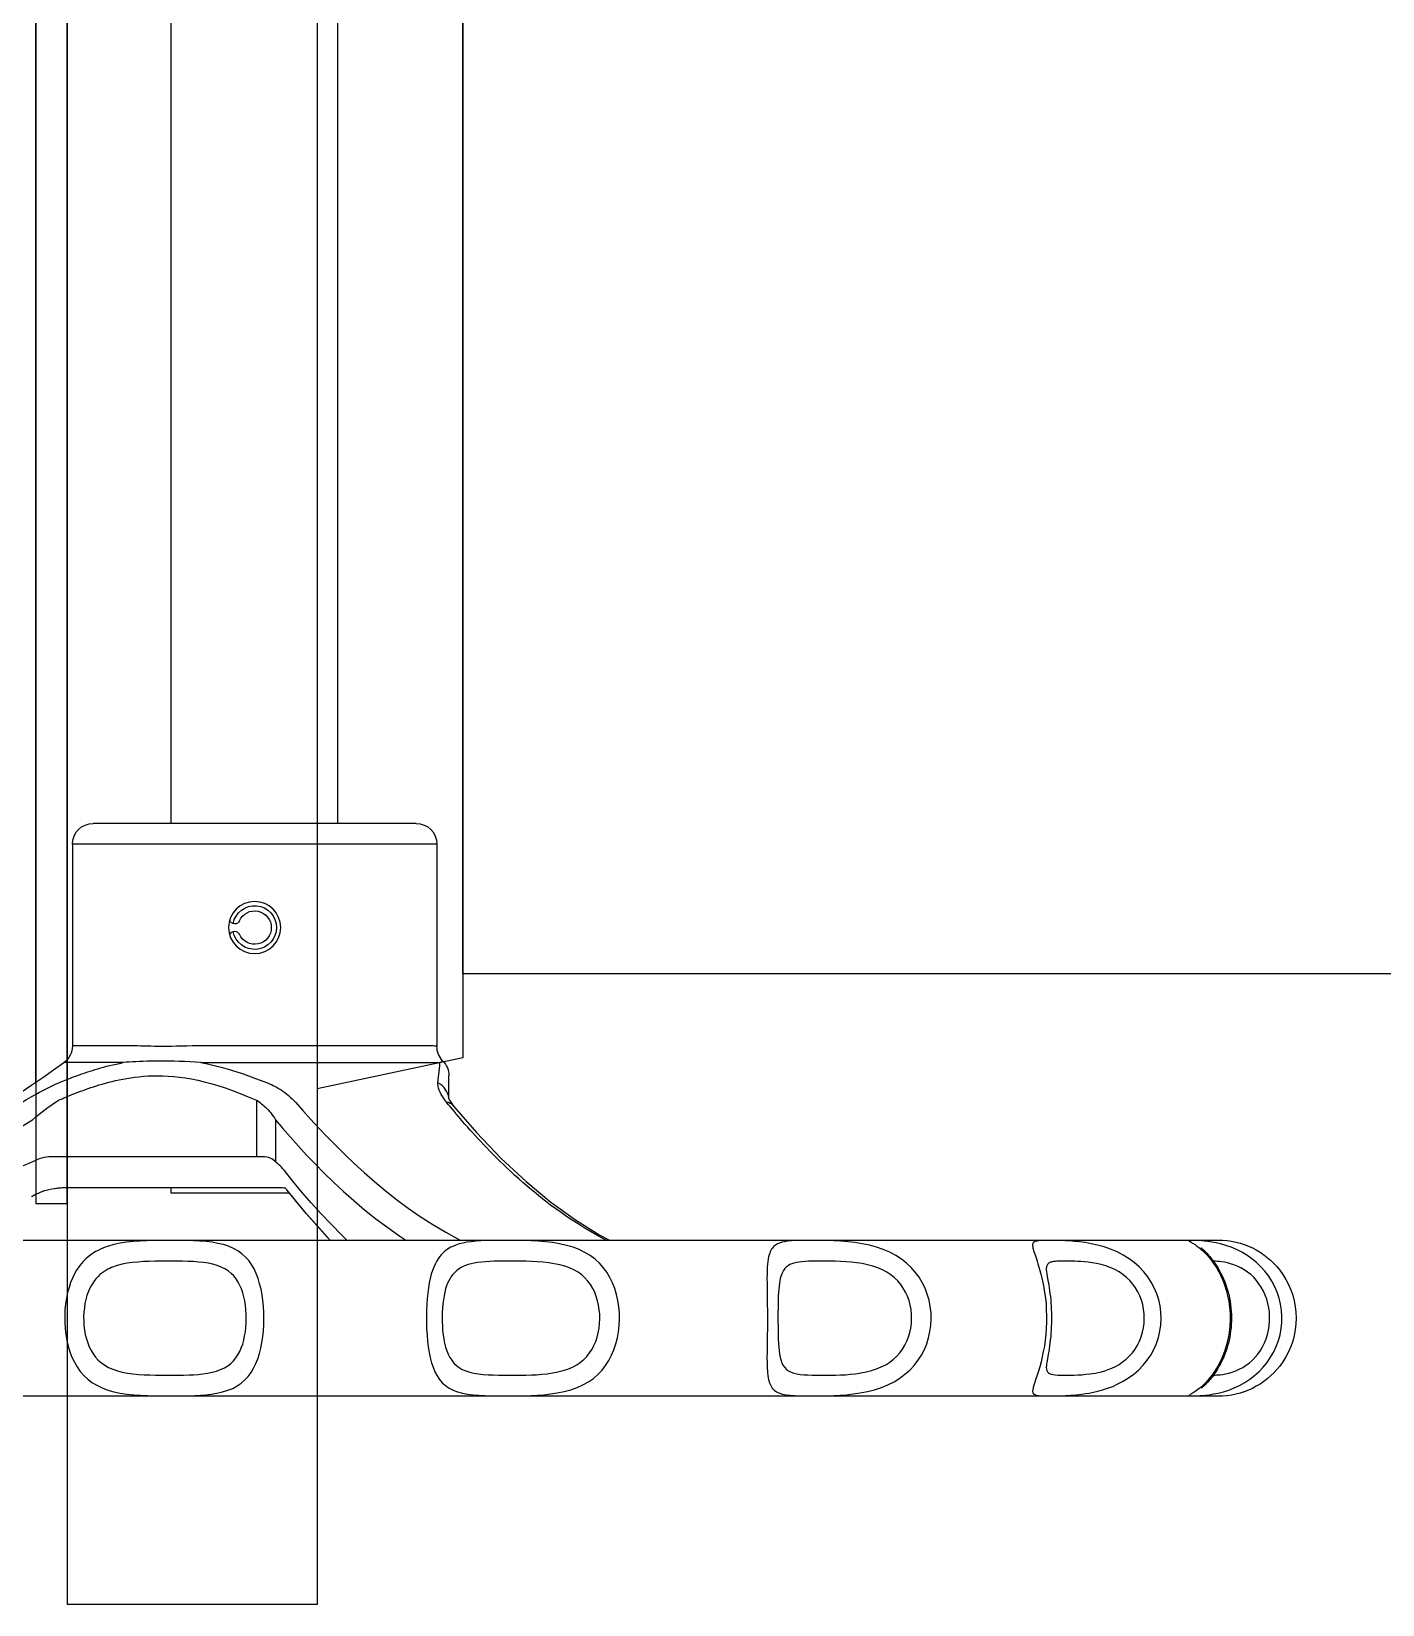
# Model space of a CAD drawing. Extents: x -3450 to 27857, y -1288 to 11880.
# Drawn here: x 1197.37 to 1211.62, y 1120.34 to 1136.94 of the extents above; entities that cross this region are included whole.
import ezdxf

# ---------------------------------------------------------------- set-up
doc = ezdxf.new("R2010")
doc.units = 0
doc.layers.add('188K-SM-03-F20-MECH-EQ-Y2257103$0$18P7-PCWR-20.7-PIPE', color=6, linetype='Continuous')

# ---------------------------------------------------------------- blocks, each defined once
blk = doc.blocks.new('188K-SM-03-F20-MECH-EQ-Y2257103$0$90EL-S-300A-TOP')
at = {"color": 0, "linetype": 'ByBlock'}
blk.add_lwpolyline([(0, 161.95), (304.8, 161.95), (304.8, -161.95), (0, -161.95)], dxfattribs=at)
blk = doc.blocks.new('188K-SM-03-F20-MECH-EQ-Y2257103$0$18P7-多耳-蝶閥-300A-上視-捷流')
at = {"linetype": 'Continuous'}
for p, q in [((187.5, 30.5), (187.5, -154.5)), ((202.5, -154.5), (202.5, 9.27)), ((183.23, -40.79), (183.34, -40.6)), ((172.37, -41), (53.92, -41)), ((182.79, -41.8), (182.83, -41.67)), ((182.83, -41.67), (182.85, -41.62)), ((183.07, -41.1), (183.12, -40.99)), ((183.17, -40.9), (183.23, -40.79)), ((170.47, -49.36), (170.47, -43.68)), ((179.5, -62.63), (179.5, -42.69)), ((182.5, -43.61), (182.52, -43.33)), ((182.5, -43.66), (182.51, -43.38)), ((182.5, -64.4), (182.5, -43.54)), ((182.5, -43.86), (182.5, -43.66)), ((149.5, -44.5), (168.86, -44.5)), ((149.5, -79.5), (149.5, -44.5)), ((168.86, -49.93), (168.86, -44.5)), ((147.5, -77.5), (147.5, -46.5)), ((147.5, -54), (59, -54)), ((183, -54), (182.5, -54)), ((183, -65.36), (183, -54)), ((168.86, -79.01), (168.86, -57.07)), ((170.47, -56.84), (170.47, -79.8)), ((174.07, -62.17), (179.5, -62.17)), ((175.95, -64), (180, -64)), ((182.5, -64.4), (182.5, -64.4)), ((182.53, -64.96), (182.52, -64.89)), ((182.69, -65.1), (182.69, -65.1)), ((187.5, -69.24), (187.27, -69.01)), ((147.5, -70), (59, -70)), ((149.5, -79.5), (168.92, -79.5)), ((172.42, -79.6), (171.59, -79.68)), ((173.95, -80.65), (171.73, -80.65)), ((174.26, -80.82), (174.38, -80.91)), ((174.54, -81.02), (174.67, -81.13)), ((174.67, -81.13), (174.67, -81.13)), ((199.66, -138.01), (199.71, -138.01))]:
    blk.add_line(p, q, dxfattribs=at)
for points in [[(187.5, -15.65), (187.28, -16.31), (186.69, -18.06), (186.08, -19.74), (185.47, -21.35), (184.86, -22.92), (184.24, -24.42), (183.62, -25.87), (183, -27.27), (182.38, -28.62), (181.77, -29.92), (181.15, -31.17), (180.55, -32.39), (179.94, -33.56), (179.35, -34.69), (178.76, -35.78), (178.17, -36.83), (177.6, -37.85), (177.04, -38.83), (176.49, -39.77), (175.95, -40.67)], [(180, -40.67), (180.11, -40.37), (180.24, -40.08), (180.37, -39.79), (180.51, -39.51), (180.67, -39.23), (180.83, -38.96)], [(174.27, -39.67), (174.01, -40.11), (173.76, -40.54), (173.53, -40.95), (173.31, -41.35), (173.1, -41.74), (172.91, -42.12), (172.73, -42.48), (172.57, -42.83), (172.42, -43.16)], [(175.95, -40.67), (175.68, -40.99), (175.43, -41.3), (175.2, -41.6), (174.97, -41.89), (174.76, -42.17), (174.57, -42.43), (174.39, -42.69), (174.22, -42.94), (174.07, -43.17)], [(179.5, -42.69), (179.5, -42.47), (179.52, -42.24), (179.55, -42.02), (179.59, -41.78), (179.64, -41.55), (179.71, -41.32), (179.79, -41.1), (179.89, -40.89), (180, -40.67)], [(182.85, -41.63), (182.93, -41.42), (183.02, -41.21), (183.11, -41.01), (183.22, -40.81), (183.33, -40.62), (183.37, -40.57)], [(182.57, -42.8), (182.61, -42.52), (182.67, -42.24), (182.74, -41.97), (182.82, -41.71), (182.83, -41.67)], [(174.07, -43.17), (174, -43.34), (173.93, -43.51), (173.85, -43.69), (173.78, -43.87), (173.7, -44.06), (173.62, -44.25), (173.54, -44.44), (173.46, -44.65), (173.38, -44.86), (173.3, -45.07), (173.21, -45.29), (173.13, -45.53), (173.04, -45.76), (172.96, -46.01), (172.87, -46.26), (172.78, -46.53), (172.7, -46.8), (172.61, -47.08), (172.53, -47.37), (172.44, -47.67), (172.36, -47.99), (172.28, -48.31), (172.2, -48.64), (172.12, -48.99), (172.05, -49.35), (171.98, -49.72), (171.92, -50.1), (171.87, -50.5), (171.82, -50.91), (171.78, -51.33), (171.75, -51.78), (171.73, -52.23), (171.73, -52.71), (171.74, -53.2), (171.76, -53.71), (171.8, -54.23), (171.86, -54.78), (171.94, -55.34), (172.04, -55.93), (172.16, -56.53), (172.31, -57.15), (172.48, -57.8), (172.67, -58.47), (172.9, -59.16), (173.15, -59.87), (173.43, -60.61), (173.74, -61.38), (174.07, -62.17)], [(172.42, -43.16), (172.36, -43.32), (172.29, -43.48), (172.16, -43.8)], [(182.51, -43.38), (182.53, -43.09), (182.57, -42.8)], [(182.52, -43.33), (182.54, -43.04), (182.57, -42.76)], [(188.11, -47.87), (188.19, -47.65), (188.27, -47.42), (188.37, -47.2), (188.49, -46.97), (188.61, -46.73), (188.75, -46.5), (188.92, -46.27), (189.1, -46.03), (189.3, -45.8), (189.53, -45.57), (189.79, -45.34), (190.08, -45.12), (190.4, -44.9), (190.76, -44.7), (191.16, -44.51), (191.59, -44.33), (192.05, -44.18), (192.55, -44.04), (193.08, -43.93), (193.63, -43.85), (194.2, -43.79), (194.79, -43.77), (195.39, -43.77), (195.98, -43.81), (196.57, -43.87), (197.15, -43.97), (197.7, -44.11), (198.24, -44.27), (198.75, -44.46), (199.23, -44.7), (199.69, -44.96), (200.11, -45.26), (200.5, -45.59), (200.85, -45.97), (201.17, -46.38), (201.45, -46.84), (201.69, -47.35), (201.9, -47.9), (202.06, -48.48), (202.19, -49.09), (202.29, -49.73), (202.36, -50.39), (202.41, -51.05), (202.44, -51.71), (202.45, -52.38), (202.46, -53.04), (202.47, -53.71), (202.47, -54.36), (202.46, -55), (202.45, -55.63), (202.43, -56.26)], [(172.16, -43.8), (172.09, -43.97), (172.02, -44.15), (171.95, -44.33), (171.88, -44.51), (171.81, -44.7), (171.74, -44.9), (171.66, -45.1), (171.59, -45.3), (171.51, -45.52), (171.44, -45.74), (171.36, -45.97), (171.28, -46.2), (171.21, -46.44), (171.13, -46.7), (171.05, -46.95), (170.97, -47.22), (170.9, -47.5), (170.82, -47.78), (170.75, -48.08), (170.68, -48.38), (170.61, -48.7), (170.54, -49.02), (170.47, -49.36)], [(189.95, -48.8), (190, -48.62), (190.07, -48.44), (190.14, -48.26), (190.22, -48.08), (190.31, -47.89), (190.42, -47.71), (190.54, -47.52), (190.67, -47.34), (190.82, -47.15), (190.99, -46.97), (191.18, -46.79), (191.39, -46.62), (191.63, -46.46), (191.89, -46.3), (192.18, -46.15), (192.5, -46.02), (192.84, -45.9), (193.2, -45.79), (193.59, -45.71), (194, -45.65), (194.42, -45.6), (194.84, -45.58), (195.28, -45.59), (195.72, -45.61), (196.15, -45.67), (196.57, -45.74), (196.98, -45.84), (197.37, -45.97), (197.75, -46.12), (198.11, -46.3), (198.44, -46.5), (198.75, -46.73), (199.03, -46.99), (199.29, -47.29), (199.52, -47.61), (199.73, -47.97), (199.9, -48.38), (200.06, -48.82), (200.18, -49.29), (200.28, -49.78), (200.34, -50.3), (200.4, -50.84), (200.43, -51.38), (200.45, -51.93), (200.47, -52.48), (200.48, -53.03), (200.48, -53.58), (200.48, -54.12), (200.47, -54.66), (200.46, -55.18), (200.45, -55.7)], [(187.6, -50.98), (187.65, -50.33), (187.71, -49.7), (187.81, -49.08), (187.94, -48.47), (188.11, -47.87)], [(170.47, -56.84), (170.43, -56.31), (170.4, -55.78), (170.37, -55.27), (170.35, -54.76), (170.34, -54.26), (170.33, -53.78), (170.32, -53.32), (170.32, -52.88), (170.33, -52.45), (170.33, -52.05), (170.34, -51.67), (170.35, -51.3), (170.36, -50.94), (170.38, -50.6), (170.4, -50.27), (170.42, -49.96), (170.44, -49.65), (170.47, -49.36)], [(189.55, -51.86), (189.57, -51.32), (189.61, -50.79), (189.66, -50.27), (189.73, -49.77), (189.83, -49.28), (189.95, -48.8)], [(168.86, -57.07), (168.86, -56.53), (168.87, -56), (168.88, -55.49), (168.89, -54.99), (168.9, -54.5), (168.91, -54.03), (168.92, -53.59), (168.92, -53.17), (168.92, -52.77), (168.91, -52.39), (168.9, -52.03), (168.9, -51.69), (168.89, -51.36), (168.88, -51.05), (168.87, -50.75), (168.86, -50.46), (168.86, -50.19), (168.86, -49.93)], [(202.43, -56.26), (202.4, -56.79), (202.35, -57.32), (202.29, -57.84), (202.2, -58.38), (202.08, -58.92), (201.93, -59.42), (201.74, -59.89), (201.5, -60.32), (201.23, -60.72), (200.93, -61.07), (200.59, -61.38), (200.21, -61.66), (199.8, -61.9), (199.36, -62.11), (198.9, -62.3), (198.4, -62.46), (197.88, -62.59), (197.33, -62.7), (196.78, -62.78), (196.21, -62.84), (195.63, -62.87), (195.05, -62.89), (194.47, -62.88), (193.89, -62.84), (193.32, -62.79), (192.76, -62.71), (192.21, -62.61), (191.69, -62.48), (191.18, -62.33), (190.71, -62.15), (190.27, -61.94), (189.86, -61.7), (189.48, -61.43), (189.13, -61.12), (188.82, -60.78), (188.54, -60.39), (188.3, -59.97), (188.1, -59.5), (187.94, -59), (187.82, -58.47), (187.72, -57.91), (187.65, -57.34), (187.6, -56.74), (187.57, -56.12), (187.55, -55.5), (187.54, -54.87), (187.53, -54.23), (187.53, -53.58), (187.54, -52.94), (187.55, -52.28), (187.57, -51.63), (187.6, -50.98)], [(200.45, -55.7), (200.43, -56.14), (200.4, -56.59), (200.35, -57.03), (200.28, -57.48), (200.19, -57.92), (200.08, -58.34), (199.94, -58.73), (199.77, -59.09), (199.57, -59.42), (199.35, -59.71), (199.1, -59.96), (198.82, -60.19), (198.52, -60.39), (198.2, -60.57), (197.86, -60.72), (197.49, -60.85), (197.11, -60.96), (196.71, -61.04), (196.3, -61.11), (195.88, -61.16), (195.46, -61.19), (195.04, -61.2), (194.61, -61.19), (194.18, -61.16), (193.77, -61.12), (193.35, -61.06), (192.96, -60.97), (192.57, -60.87), (192.2, -60.74), (191.85, -60.59), (191.53, -60.42), (191.23, -60.23), (190.95, -60), (190.7, -59.75), (190.47, -59.47), (190.26, -59.15), (190.09, -58.8), (189.94, -58.41), (189.82, -57.99), (189.73, -57.55), (189.66, -57.09), (189.61, -56.6), (189.57, -56.11), (189.55, -55.59), (189.54, -55.07), (189.53, -54.55), (189.52, -54.01), (189.52, -53.48), (189.53, -52.94), (189.53, -52.4), (189.55, -51.86)], [(170.47, -56.84), (170.59, -57.47), (170.74, -58.11), (170.91, -58.78), (171.1, -59.47), (171.31, -60.18), (171.55, -60.91), (171.82, -61.66), (172.11, -62.43), (172.42, -63.24)], [(172.42, -63.24), (172.5, -63.42), (172.58, -63.61), (172.67, -63.79), (172.77, -63.98), (172.87, -64.16), (172.98, -64.35), (173.09, -64.53), (173.21, -64.71), (173.34, -64.89), (173.48, -65.07), (173.62, -65.25), (173.77, -65.42), (173.93, -65.59), (174.09, -65.75), (174.27, -65.91)], [(174.07, -62.17), (174.15, -62.3), (174.24, -62.42), (174.33, -62.55), (174.42, -62.67), (174.53, -62.8), (174.64, -62.92), (174.75, -63.05), (174.88, -63.18), (175.01, -63.3), (175.15, -63.42), (175.29, -63.54), (175.44, -63.66), (175.61, -63.78), (175.77, -63.89), (175.95, -64)], [(180, -64), (179.89, -63.89), (179.79, -63.77), (179.71, -63.64), (179.64, -63.49), (179.58, -63.33), (179.54, -63.16), (179.52, -62.99), (179.5, -62.81), (179.5, -62.63)], [(175.95, -64), (176.78, -64.7), (177.63, -65.43), (178.48, -66.2), (179.34, -66.99), (180.2, -67.81), (181.07, -68.67), (181.95, -69.58), (182.84, -70.53), (183.72, -71.52), (184.6, -72.56), (185.46, -73.65), (186.31, -74.78), (187.12, -75.94), (187.5, -76.52)], [(180.83, -64.86), (180.67, -64.72), (180.51, -64.59), (180.37, -64.44), (180.24, -64.3), (180.11, -64.15), (180, -64)], [(182.89, -66.53), (181.86, -65.68), (180.83, -64.86)], [(182.69, -65.1), (182.61, -65.04), (182.56, -64.99), (182.51, -64.94), (182.48, -64.91), (182.46, -64.88), (182.45, -64.87)], [(182.5, -64.65), (182.5, -64.49), (182.5, -64.4)], [(182.52, -64.89), (182.51, -64.78), (182.5, -64.65)], [(174.27, -65.91), (175.08, -66.63), (175.91, -67.37), (176.75, -68.15), (177.59, -68.95), (178.44, -69.78), (179.29, -70.65), (180.16, -71.56), (181.03, -72.51), (181.89, -73.5), (182.75, -74.54), (183.6, -75.62), (184.43, -76.74), (185.23, -77.9), (186.01, -79.1), (186.75, -80.35), (187.47, -81.67), (187.5, -81.73)], [(187.27, -69.02), (184.97, -66.97), (182.69, -65.1)], [(187.27, -69.01), (184.96, -66.96), (183, -65.36)], [(187.5, -70.86), (187.02, -70.36), (185.99, -69.34), (184.96, -68.37), (183.92, -67.43), (182.89, -66.53)], [(188.11, -81.02), (188.19, -80.85), (188.27, -80.69), (188.38, -80.53), (188.49, -80.37), (188.62, -80.21), (188.76, -80.06), (188.92, -79.91), (189.11, -79.75), (189.31, -79.61), (189.55, -79.47), (189.81, -79.33), (190.1, -79.2), (190.43, -79.08), (190.79, -78.96), (191.19, -78.86), (191.62, -78.77), (192.09, -78.69), (192.59, -78.62), (193.12, -78.57), (193.68, -78.53), (194.25, -78.5), (194.84, -78.49), (195.44, -78.5), (196.03, -78.51), (196.62, -78.55), (197.2, -78.6), (197.75, -78.67), (198.29, -78.75), (198.79, -78.85), (199.28, -78.98), (199.72, -79.13), (200.14, -79.3), (200.53, -79.51), (200.88, -79.74), (201.2, -80.01), (201.47, -80.32), (201.71, -80.67), (201.91, -81.06), (202.07, -81.48), (202.2, -81.95), (202.29, -82.45), (202.36, -82.98), (202.4, -83.53), (202.44, -84.11), (202.45, -84.7), (202.46, -85.31), (202.47, -85.94), (202.47, -86.58), (202.46, -87.22), (202.45, -87.88), (202.42, -88.55)], [(168.92, -79.5), (168.91, -79.48), (168.9, -79.44), (168.89, -79.37), (168.88, -79.27), (168.87, -79.15), (168.86, -79.01)], [(170.32, -80.08), (170.33, -80.07), (170.34, -80.04), (170.36, -80), (170.39, -79.95), (170.42, -79.88), (170.47, -79.8)], [(170.76, -79.77), (170.6, -79.79), (170.47, -79.8)], [(171.59, -79.68), (171.35, -79.7), (170.76, -79.77)], [(174.27, -80.42), (174, -80.22), (173.76, -80.06), (173.52, -79.91), (173.3, -79.8), (173.1, -79.71), (172.91, -79.65), (172.73, -79.61), (172.57, -79.59), (172.42, -79.6)], [(173.63, -80.6), (173.41, -80.53), (173.21, -80.43), (173.02, -80.3), (172.84, -80.16), (172.68, -79.99), (172.54, -79.8), (172.42, -79.6)], [(189.95, -82.24), (190, -82.1), (190.07, -81.96), (190.14, -81.82), (190.22, -81.68), (190.32, -81.54), (190.42, -81.41), (190.54, -81.27), (190.68, -81.14), (190.83, -81.01), (191, -80.88), (191.19, -80.76), (191.41, -80.64), (191.65, -80.53), (191.91, -80.43), (192.2, -80.33), (192.52, -80.25), (192.87, -80.18), (193.24, -80.12), (193.62, -80.07), (194.03, -80.03), (194.45, -80.01), (194.88, -80), (195.32, -80), (195.76, -80.02), (196.19, -80.05), (196.61, -80.1), (197.02, -80.16), (197.41, -80.24), (197.78, -80.33), (198.14, -80.45), (198.46, -80.58), (198.77, -80.74), (199.05, -80.92), (199.31, -81.13), (199.54, -81.37), (199.75, -81.64), (199.92, -81.94), (200.07, -82.28), (200.19, -82.65), (200.28, -83.05), (200.35, -83.48), (200.4, -83.94), (200.43, -84.41), (200.45, -84.9), (200.47, -85.4), (200.48, -85.92), (200.48, -86.44), (200.48, -86.97), (200.47, -87.51), (200.46, -88.04), (200.44, -88.59)], [(173.93, -80.64), (173.85, -80.64), (173.63, -80.6)], [(173.91, -80.64), (173.92, -80.64), (173.95, -80.65), (174, -80.67), (174.07, -80.71)], [(174.07, -80.71), (174.16, -80.76), (174.27, -80.83)], [(175.14, -81.14), (174.91, -80.95), (174.69, -80.77), (174.48, -80.59), (174.27, -80.42)], [(174.67, -81.13), (174.59, -81.05), (174.47, -80.92), (174.38, -80.77), (174.31, -80.6), (174.27, -80.42)], [(174.27, -80.83), (174.4, -80.92), (174.54, -81.02)], [(174.67, -81.13), (177.18, -83.31), (179.66, -85.68), (181.89, -88.06), (183.86, -90.43), (185.56, -92.79), (187.02, -95.14), (187.5, -96.07)], [(187.5, -95.72), (187.39, -95.5), (187.04, -94.86), (186.68, -94.24), (186.32, -93.64), (185.96, -93.06), (185.6, -92.5), (185.23, -91.95), (184.87, -91.42), (184.5, -90.91), (184.14, -90.42), (183.77, -89.94), (183.41, -89.47), (183.04, -89.02), (182.68, -88.58), (182.32, -88.16), (181.97, -87.75), (181.62, -87.35), (181.27, -86.96), (180.93, -86.59), (180.59, -86.23), (180.26, -85.88), (179.93, -85.54), (179.6, -85.21), (179.28, -84.89), (178.97, -84.58), (178.66, -84.28), (178.35, -83.99), (178.05, -83.71), (177.76, -83.44), (177.47, -83.17), (177.19, -82.92), (176.91, -82.67), (176.64, -82.43), (176.38, -82.19), (176.12, -81.97), (175.86, -81.75), (175.62, -81.54), (175.38, -81.34), (175.14, -81.14)], [(187.58, -83.72), (187.62, -83.23), (187.66, -82.78), (187.72, -82.37), (187.8, -81.98), (187.88, -81.63), (187.99, -81.3), (188.11, -81.02)], [(189.54, -85.01), (189.56, -84.57), (189.59, -84.16), (189.62, -83.77), (189.66, -83.41), (189.72, -83.08), (189.78, -82.78), (189.86, -82.5), (189.95, -82.24)], [(202.42, -88.55), (202.39, -89.15), (202.35, -89.77), (202.28, -90.39), (202.18, -91.05), (202.05, -91.71), (201.88, -92.35), (201.67, -92.95), (201.41, -93.52), (201.11, -94.05), (200.78, -94.53), (200.41, -94.96), (200, -95.35), (199.56, -95.7), (199.08, -96.01), (198.57, -96.27), (198.04, -96.5), (197.48, -96.69), (196.9, -96.83), (196.31, -96.94), (195.71, -97.01), (195.11, -97.03), (194.5, -97.02), (193.9, -96.97), (193.3, -96.87), (192.72, -96.74), (192.15, -96.57), (191.61, -96.36), (191.09, -96.1), (190.6, -95.81), (190.15, -95.47), (189.73, -95.1), (189.35, -94.69), (189, -94.22), (188.69, -93.71), (188.42, -93.16), (188.19, -92.57), (188.01, -91.94), (187.86, -91.28), (187.75, -90.61), (187.67, -89.92), (187.61, -89.23), (187.58, -88.55), (187.55, -87.88), (187.54, -87.21), (187.53, -86.57), (187.53, -85.95), (187.54, -85.35), (187.54, -84.77), (187.56, -84.23), (187.58, -83.72)], [(200.44, -88.59), (200.43, -89.07), (200.39, -89.57), (200.34, -90.07), (200.26, -90.59), (200.17, -91.11), (200.04, -91.61), (199.89, -92.08), (199.7, -92.52), (199.48, -92.92), (199.24, -93.28), (198.97, -93.61), (198.67, -93.9), (198.34, -94.16), (197.99, -94.39), (197.62, -94.58), (197.23, -94.75), (196.82, -94.89), (196.4, -94.99), (195.96, -95.07), (195.52, -95.12), (195.08, -95.14), (194.63, -95.13), (194.19, -95.09), (193.75, -95.02), (193.33, -94.93), (192.91, -94.8), (192.51, -94.65), (192.14, -94.46), (191.78, -94.24), (191.44, -93.99), (191.14, -93.71), (190.85, -93.4), (190.6, -93.05), (190.37, -92.66), (190.18, -92.23), (190.01, -91.78), (189.87, -91.29), (189.77, -90.77), (189.68, -90.24), (189.62, -89.7), (189.58, -89.14), (189.56, -88.59), (189.54, -88.04), (189.53, -87.49), (189.52, -86.96), (189.52, -86.44), (189.52, -85.94), (189.53, -85.46), (189.54, -85.01)], [(188.11, -111.86), (188.19, -111.78), (188.27, -111.71), (188.38, -111.64), (188.49, -111.57), (188.62, -111.5), (188.76, -111.45), (188.92, -111.39), (189.11, -111.35), (189.32, -111.31), (189.55, -111.27), (189.81, -111.24), (190.11, -111.22), (190.44, -111.21), (190.8, -111.2), (191.2, -111.19), (191.63, -111.2), (192.1, -111.2), (192.61, -111.21), (193.14, -111.22), (193.69, -111.22), (194.27, -111.23), (194.86, -111.23), (195.45, -111.23), (196.05, -111.23), (196.63, -111.22), (197.21, -111.21), (197.76, -111.2), (198.3, -111.2), (198.8, -111.19), (199.28, -111.2), (199.73, -111.21), (200.15, -111.24), (200.53, -111.28), (200.88, -111.35), (201.2, -111.43), (201.48, -111.55), (201.71, -111.7), (201.91, -111.89), (202.07, -112.11), (202.2, -112.38), (202.29, -112.69), (202.36, -113.04), (202.41, -113.42), (202.44, -113.84), (202.45, -114.3), (202.46, -114.79), (202.47, -115.31), (202.47, -115.85), (202.46, -116.42), (202.45, -117.02), (202.42, -117.64)], [(187.56, -113.92), (187.58, -113.55), (187.62, -113.2), (187.66, -112.9), (187.72, -112.63), (187.8, -112.39), (187.88, -112.19), (187.99, -112.01), (188.11, -111.86)], [(189.54, -115.19), (189.56, -114.85), (189.59, -114.55), (189.62, -114.27), (189.66, -114.01), (189.72, -113.78), (189.78, -113.58), (189.86, -113.4), (189.95, -113.25)], [(189.95, -113.25), (190, -113.16), (190.07, -113.08), (190.14, -113), (190.23, -112.92), (190.32, -112.84), (190.43, -112.77), (190.55, -112.7), (190.68, -112.64), (190.83, -112.58), (191, -112.52), (191.2, -112.47), (191.41, -112.42), (191.65, -112.38), (191.92, -112.35), (192.21, -112.32), (192.53, -112.3), (192.88, -112.28), (193.24, -112.26), (193.63, -112.25), (194.04, -112.25), (194.46, -112.24), (194.89, -112.24), (195.33, -112.24), (195.77, -112.25), (196.2, -112.25), (196.62, -112.26), (197.03, -112.27), (197.42, -112.29), (197.79, -112.32), (198.14, -112.35), (198.47, -112.4), (198.78, -112.46), (199.06, -112.54), (199.31, -112.63), (199.55, -112.75), (199.75, -112.9), (199.92, -113.07), (200.07, -113.27), (200.19, -113.51), (200.28, -113.77), (200.35, -114.07), (200.4, -114.39), (200.43, -114.74), (200.45, -115.12), (200.47, -115.52), (200.48, -115.93), (200.48, -116.37), (200.48, -116.82), (200.47, -117.29), (200.46, -117.77), (200.44, -118.26)], [(202.42, -117.64), (202.39, -118.22), (202.35, -118.83), (202.28, -119.46), (202.18, -120.13), (202.04, -120.83), (201.87, -121.51), (201.66, -122.17), (201.4, -122.8), (201.1, -123.4), (200.77, -123.94), (200.39, -124.44), (199.99, -124.9), (199.54, -125.32), (199.06, -125.69), (198.55, -126.02), (198.02, -126.3), (197.46, -126.53), (196.88, -126.71), (196.29, -126.84), (195.69, -126.92), (195.08, -126.95), (194.48, -126.94), (193.88, -126.87), (193.28, -126.75), (192.7, -126.58), (192.13, -126.37), (191.59, -126.1), (191.07, -125.79), (190.59, -125.43), (190.13, -125.02), (189.72, -124.58), (189.33, -124.09), (188.99, -123.56), (188.68, -122.97), (188.41, -122.35), (188.18, -121.7), (188, -121.02), (187.86, -120.33), (187.75, -119.63), (187.67, -118.95), (187.61, -118.27), (187.57, -117.61), (187.55, -116.98), (187.54, -116.38), (187.53, -115.82), (187.53, -115.29), (187.54, -114.79), (187.54, -114.34), (187.56, -113.92)], [(200.44, -118.26), (200.43, -118.72), (200.39, -119.19), (200.34, -119.68), (200.26, -120.19), (200.16, -120.71), (200.04, -121.22), (199.88, -121.7), (199.69, -122.16), (199.47, -122.59), (199.23, -122.98), (198.95, -123.34), (198.66, -123.66), (198.33, -123.95), (197.98, -124.21), (197.61, -124.44), (197.21, -124.63), (196.8, -124.79), (196.38, -124.92), (195.95, -125.01), (195.5, -125.06), (195.06, -125.08), (194.62, -125.07), (194.17, -125.02), (193.74, -124.94), (193.31, -124.83), (192.9, -124.68), (192.5, -124.49), (192.12, -124.28), (191.76, -124.03), (191.43, -123.74), (191.13, -123.43), (190.85, -123.08), (190.59, -122.7), (190.37, -122.28), (190.17, -121.83), (190, -121.35), (189.87, -120.85), (189.76, -120.33), (189.68, -119.81), (189.62, -119.28), (189.58, -118.75), (189.55, -118.24), (189.54, -117.74), (189.53, -117.26), (189.52, -116.8), (189.52, -116.36), (189.52, -115.94), (189.53, -115.55), (189.54, -115.19)], [(202.3, -141.43), (202.25, -141.77), (202.19, -142.14), (202.11, -142.54), (202.01, -142.97), (201.89, -143.42), (201.73, -143.9), (201.55, -144.39), (201.32, -144.89), (201.05, -145.4), (200.74, -145.9), (200.38, -146.4), (199.98, -146.87), (199.53, -147.3), (199.05, -147.69), (198.54, -148.04), (198, -148.34), (197.44, -148.59), (196.85, -148.78), (196.26, -148.92), (195.65, -149.01), (195.04, -149.04), (194.43, -149.02), (193.83, -148.94), (193.23, -148.81), (192.65, -148.62), (192.08, -148.38), (191.54, -148.09), (191.02, -147.75), (190.54, -147.36), (190.08, -146.93), (189.67, -146.46), (189.29, -145.95), (188.95, -145.4), (188.64, -144.81), (188.37, -144.18), (188.16, -143.56), (187.98, -142.93), (187.85, -142.31), (187.75, -141.73), (187.68, -141.2), (187.63, -140.71), (187.59, -140.26), (187.57, -139.85), (187.55, -139.48), (187.54, -139.14), (187.54, -138.84), (187.53, -138.56), (187.53, -138.31), (187.53, -138.09), (187.54, -137.89), (187.54, -137.71), (187.55, -137.55), (187.56, -137.41), (187.57, -137.29), (187.58, -137.18)], [(187.58, -137.18), (187.6, -137.09), (187.62, -137.01), (187.64, -136.94), (187.66, -136.88), (187.69, -136.83), (187.72, -136.79), (187.76, -136.76), (187.79, -136.73), (187.84, -136.71), (187.88, -136.7), (187.93, -136.69), (187.99, -136.69), (188.04, -136.69), (188.11, -136.7)], [(188.11, -136.7), (188.19, -136.71), (188.27, -136.73), (188.37, -136.75), (188.49, -136.79), (188.61, -136.82), (188.76, -136.87), (189.1, -136.99)], [(189.1, -136.99), (189.31, -137.06), (189.54, -137.13), (189.8, -137.21), (190.09, -137.3), (190.41, -137.4), (190.77, -137.49), (191.16, -137.59), (191.59, -137.68), (192.06, -137.77), (192.55, -137.85), (193.08, -137.92), (193.63, -137.98), (194.2, -138.01), (194.78, -138.03), (195.37, -138.03), (195.97, -138), (196.55, -137.96), (197.12, -137.9), (197.68, -137.82), (198.21, -137.72), (198.72, -137.61), (199.21, -137.5), (199.66, -137.38), (200.08, -137.25), (200.46, -137.13), (200.82, -137.01), (201.14, -136.9), (201.42, -136.81), (201.67, -136.75), (201.88, -136.7), (202.04, -136.69), (202.17, -136.72), (202.27, -136.79), (202.34, -136.9), (202.39, -137.05), (202.43, -137.26), (202.45, -137.5), (202.46, -137.8), (202.47, -138.13), (202.47, -138.51), (202.46, -138.92), (202.45, -139.37), (202.43, -139.85), (202.4, -140.35), (202.36, -140.88), (202.3, -141.43)], [(200.35, -142.2), (200.32, -142.45), (200.27, -142.72), (200.21, -143), (200.14, -143.31), (200.05, -143.62), (199.94, -143.95), (199.8, -144.29), (199.64, -144.64), (199.44, -144.99), (199.21, -145.33), (198.94, -145.67), (198.65, -145.98), (198.32, -146.27), (197.97, -146.53), (197.6, -146.76), (197.2, -146.96), (196.78, -147.12), (196.36, -147.25), (195.92, -147.34), (195.48, -147.4), (195.03, -147.42), (194.59, -147.4), (194.14, -147.35), (193.7, -147.27), (193.28, -147.14), (192.86, -146.98), (192.46, -146.79), (192.08, -146.57), (191.73, -146.31), (191.4, -146.02), (191.09, -145.71), (190.81, -145.36), (190.56, -144.99), (190.34, -144.58), (190.14, -144.15), (189.98, -143.72), (189.85, -143.28), (189.76, -142.84), (189.68, -142.42), (189.63, -142.04), (189.59, -141.67), (189.57, -141.34), (189.55, -141.03), (189.54, -140.74), (189.53, -140.48), (189.53, -140.23), (189.52, -140.01), (189.52, -139.8), (189.52, -139.61), (189.53, -139.44), (189.53, -139.29), (189.53, -139.15), (189.54, -139.02), (189.55, -138.9), (189.56, -138.79)], [(189.56, -138.79), (189.57, -138.7), (189.58, -138.61), (189.6, -138.53), (189.62, -138.46), (189.64, -138.4), (189.66, -138.34), (189.69, -138.29), (189.72, -138.25), (189.75, -138.21), (189.78, -138.17), (189.82, -138.14), (189.86, -138.11), (189.9, -138.09), (189.95, -138.07)], [(189.95, -138.07), (190, -138.05), (190.07, -138.03), (190.14, -138.02), (190.22, -138.01), (190.32, -138.01), (190.34, -138.01)], [(190.34, -138.01), (190.35, -138.01), (190.38, -138.01), (190.45, -138.02), (190.54, -138.03), (190.67, -138.05), (190.81, -138.07)], [(190.81, -138.07), (191.17, -138.13), (191.38, -138.17), (191.6, -138.21), (191.84, -138.25), (192.1, -138.29), (192.36, -138.32), (192.64, -138.36), (192.93, -138.4), (193.23, -138.43), (193.53, -138.45), (193.85, -138.48), (194.17, -138.49), (194.49, -138.5), (194.81, -138.51), (195.14, -138.51), (195.47, -138.51), (195.8, -138.49), (196.13, -138.48), (196.45, -138.45), (196.76, -138.43), (197.07, -138.39), (197.37, -138.36), (197.66, -138.32), (197.94, -138.28), (198.21, -138.24), (198.45, -138.2), (199.09, -138.09)], [(199.09, -138.09), (199.26, -138.06), (199.4, -138.04), (199.52, -138.02), (199.55, -138.02)], [(199.55, -138.02), (199.6, -138.02), (199.65, -138.01), (199.66, -138.01)], [(199.71, -138.01), (199.89, -138.03), (200.04, -138.06), (200.16, -138.13), (200.26, -138.21), (200.33, -138.33), (200.39, -138.48), (200.42, -138.66), (200.45, -138.86), (200.46, -139.1), (200.47, -139.36), (200.48, -139.65), (200.48, -139.97), (200.47, -140.3), (200.47, -140.65), (200.45, -141.03), (200.43, -141.41), (200.39, -141.8), (200.35, -142.2)], [(187.69, -153.9), (187.63, -153.53), (187.6, -153.2), (187.57, -152.91), (187.55, -152.66), (187.54, -152.45), (187.54, -152.27), (187.53, -152.12), (187.53, -152), (187.53, -151.9), (187.54, -151.83), (187.54, -151.77)], [(187.54, -151.77), (187.55, -151.74), (187.56, -151.72), (187.57, -151.71), (187.59, -151.72), (187.61, -151.74), (187.63, -151.77), (187.65, -151.82), (187.68, -151.87)], [(187.68, -151.87), (187.76, -151.99), (187.8, -152.06), (187.84, -152.13), (187.89, -152.21), (187.94, -152.29), (188, -152.36), (188.05, -152.44), (188.11, -152.52)], [(188.11, -152.52), (188.19, -152.62), (188.28, -152.74), (188.38, -152.86), (188.5, -153), (188.63, -153.14), (188.78, -153.29)], [(201.14, -153.37), (201.43, -153.07), (201.68, -152.79), (201.89, -152.53), (202.05, -152.3), (202.18, -152.1), (202.34, -151.83)], [(202.34, -151.83), (202.39, -151.75), (202.42, -151.72), (202.44, -151.72), (202.46, -151.75), (202.46, -151.81), (202.47, -151.9), (202.47, -152.01), (202.47, -152.14), (202.46, -152.28), (202.46, -152.44), (202.45, -152.61), (202.44, -152.78), (202.42, -152.97)], [(202.28, -154.05), (202.19, -154.51), (202.06, -155.01), (201.9, -155.52), (201.7, -156.04), (201.46, -156.56), (201.18, -157.07), (200.86, -157.55), (200.51, -158.01), (200.12, -158.44), (199.7, -158.84), (199.25, -159.21), (198.76, -159.54), (198.25, -159.84), (197.71, -160.09), (197.16, -160.29), (196.59, -160.45), (196.01, -160.56), (195.42, -160.62), (194.83, -160.63), (194.24, -160.59), (193.66, -160.5), (193.08, -160.36), (192.52, -160.18), (191.98, -159.95), (191.45, -159.67), (190.96, -159.36), (190.49, -159), (190.06, -158.62), (189.66, -158.2), (189.29, -157.75), (188.95, -157.27), (188.65, -156.77), (188.4, -156.26), (188.18, -155.75), (188.01, -155.24), (187.87, -154.75), (187.77, -154.31), (187.69, -153.9)], [(188.29, -152.93), (188.28, -152.92), (188.27, -152.9), (188.26, -152.9), (188.26, -152.9), (188.27, -152.91)], [(188.27, -152.91), (188.3, -152.94), (188.39, -153.04)], [(188.39, -153.04), (188.44, -153.09), (188.49, -153.14), (188.5, -153.16)], [(188.51, -153.16), (188.62, -153.27), (188.75, -153.41)], [(188.75, -153.41), (188.91, -153.55), (189.08, -153.7), (189.26, -153.85), (189.46, -154.01), (189.68, -154.16), (189.91, -154.32), (190.15, -154.47), (190.4, -154.61), (190.66, -154.75), (190.94, -154.89), (191.22, -155.02), (191.51, -155.14), (191.81, -155.25), (192.11, -155.35), (192.42, -155.44), (192.74, -155.52), (193.05, -155.59), (193.37, -155.65), (193.69, -155.7), (194.02, -155.74), (194.34, -155.77), (194.66, -155.78), (194.98, -155.79), (195.29, -155.78), (195.61, -155.77), (195.92, -155.75), (196.22, -155.71), (196.52, -155.67), (196.82, -155.62), (197.11, -155.56), (197.39, -155.49), (197.67, -155.41), (197.94, -155.33), (198.2, -155.24), (198.46, -155.15), (198.7, -155.05), (198.94, -154.95), (199.16, -154.84), (199.38, -154.73), (199.59, -154.62), (199.78, -154.51), (199.97, -154.4), (200.15, -154.28), (200.31, -154.17), (200.47, -154.06), (200.62, -153.95), (200.75, -153.84), (200.88, -153.74), (201, -153.63), (201.11, -153.54), (201.2, -153.45), (201.29, -153.36), (201.37, -153.29), (201.44, -153.22), (201.5, -153.15), (201.56, -153.09), (201.61, -153.04), (201.72, -152.91)], [(188.78, -153.29), (188.95, -153.45), (189.15, -153.62)], [(189.15, -153.62), (189.36, -153.8), (189.61, -153.98), (189.89, -154.17), (190.19, -154.37), (190.54, -154.56), (190.93, -154.76), (191.35, -154.95), (191.8, -155.12), (192.3, -155.28), (192.82, -155.42), (193.38, -155.53), (193.96, -155.61), (194.56, -155.65), (195.16, -155.66), (195.77, -155.63), (196.38, -155.56), (196.97, -155.46), (197.55, -155.32), (198.1, -155.15), (198.63, -154.95), (199.13, -154.73), (199.6, -154.48), (200.04, -154.22), (200.44, -153.94), (200.81, -153.66), (201.14, -153.37)], [(202.42, -152.97), (202.39, -153.29), (202.35, -153.65), (202.28, -154.05)], [(200.44, -154.48), (200.43, -154.71), (200.4, -154.96), (200.34, -155.23), (200.27, -155.53), (200.18, -155.86), (200.06, -156.2), (199.91, -156.53), (199.73, -156.87), (199.53, -157.2), (199.3, -157.51), (199.04, -157.8), (198.75, -158.07), (198.45, -158.33), (198.11, -158.56), (197.76, -158.77), (197.38, -158.95), (196.99, -159.11), (196.58, -159.24), (196.17, -159.34), (195.74, -159.41), (195.31, -159.44), (194.88, -159.45), (194.44, -159.43), (194.02, -159.37), (193.59, -159.28), (193.18, -159.17), (192.78, -159.02), (192.4, -158.85), (192.03, -158.65), (191.69, -158.43), (191.38, -158.19), (191.08, -157.92), (190.81, -157.64), (190.57, -157.33), (190.35, -157.01), (190.16, -156.68), (190, -156.34), (189.87, -156.01), (189.77, -155.69), (189.69, -155.4), (189.64, -155.12), (189.6, -154.87), (189.57, -154.64), (189.55, -154.44), (189.54, -154.26), (189.53, -154.11), (189.53, -154.05)], [(200.47, -154.06), (200.47, -154.1), (200.46, -154.23), (200.45, -154.35), (200.44, -154.48)], [(190.39, -160.42), (190.82, -160.73), (191.28, -161.01), (191.77, -161.27), (192.27, -161.48), (192.8, -161.67), (193.34, -161.81), (193.89, -161.91), (194.44, -161.98), (195, -162), (195.56, -161.98), (196.11, -161.91), (196.66, -161.81), (197.2, -161.67), (197.73, -161.48), (198.23, -161.27), (198.72, -161.01), (199.18, -160.73), (199.61, -160.42)]]:
    blk.add_lwpolyline(points, dxfattribs=at)
blk.add_circle((157.5, -62), 2.5, dxfattribs=at)
for centre, radius, start, end in [((84.98, 18.98), 106, 323.7597, 345.3376), ((168.86, -42.5), 2, 270, 323.7597), ((149.5, -46.5), 2, 90, 180), ((157.5, -62), 2.1, 100.2019, 79.7981), ((156.65, -60.08), 0.5, 0, 72.495), ((156.65, -60.08), 0.5, 293.8762, 0), ((158.35, -60.08), 0.5, 107.4935, 180), ((158.35, -60.08), 0.5, 180, 246.1238), ((157.5, -62), 1.6, 113.8762, 66.1238), ((149.5, -77.5), 2, 180, 270), ((168.92, -81.5), 2, 45.3756, 89.9982), ((171.73, -78.65), 2, 225.3767, 269.9996), ((195, -154.5), 7.5, 180, 232.0698), ((195, -154.5), 7.5, 307.9302, 0)]:
    blk.add_arc(centre, radius, start, end, dxfattribs=at)
blk = doc.blocks.new('188K-SM-03-F20-MECH-EQ-Y2257103$0$18P7-法蘭-300A-正視-派肯')
for p, q in [((-184, 41), (184, 41)), ((184, 41), (184, 38)), ((-222.5, 38), (222.5, 38)), ((184, 38), (-184, 38)), ((222.5, 14), (222.5, 38)), ((-222.5, 14), (222.5, 14))]:
    blk.add_line(p, q)
blk.add_lwpolyline([(-173, 14), (-170, 0), (170, 0), (173, 14)])
blk = doc.blocks.new('188K-SM-03-F20-MECH-EQ-Y2257103$0$300A-捷流蝶閥+派肯法蘭-上視')
for name, p in [('188K-SM-03-F20-MECH-EQ-Y2257103$0$18P7-多耳-蝶閥-300A-上視-捷流', (0, 0)), ('188K-SM-03-F20-MECH-EQ-Y2257103$0$18P7-法蘭-300A-正視-派肯', (0, -82))]:
    blk.add_blockref(name, p)
blk = doc.blocks.new('188K-SM-03-F20-MECH-EQ-Y2257103$0$18P7-PCW-過濾桶配管')
at = {"layer": '188K-SM-03-F20-MECH-EQ-Y2257103$0$18P7-PCWR-20.7-PIPE', "xscale": 0.09999999999999992, "yscale": 0.09999999999999992, "zscale": 0.09999999999999992}
blk.add_blockref('188K-SM-03-F20-MECH-EQ-Y2257103$0$300A-捷流蝶閥+派肯法蘭-上視', (0, -271.327), dxfattribs=at)
at = {"layer": '188K-SM-03-F20-MECH-EQ-Y2257103$0$18P7-PCWR-20.7-PIPE', "xscale": -0.09999999999999992, "yscale": 0.09999999999999992, "zscale": 0.09999999999999992, "rotation": 270}
blk.add_blockref('188K-SM-03-F20-MECH-EQ-Y2257103$0$90EL-S-300A-TOP', (0, -310.007), dxfattribs=at)
blk = doc.blocks.new('188K-SM-03-F20-MECH-EQ-Y2257103')
at = {"layer": '188K-SM-03-F20-MECH-EQ-Y2257103$0$18P7-PCWR-20.7-PIPE', "xscale": -1.099104711986056, "yscale": 1.099104711986056, "zscale": 1.099104711986056, "rotation": 90}
blk.add_blockref('188K-SM-03-F20-MECH-EQ-Y2257103$0$18P7-PCW-過濾桶配管', (894.691, 1144.796), dxfattribs=at)

msp = doc.modelspace()

# ---------------------------------------------------------------- block references
msp.add_blockref('188K-SM-03-F20-MECH-EQ-Y2257103', (0, 0))

doc.saveas('drawing.dxf')
